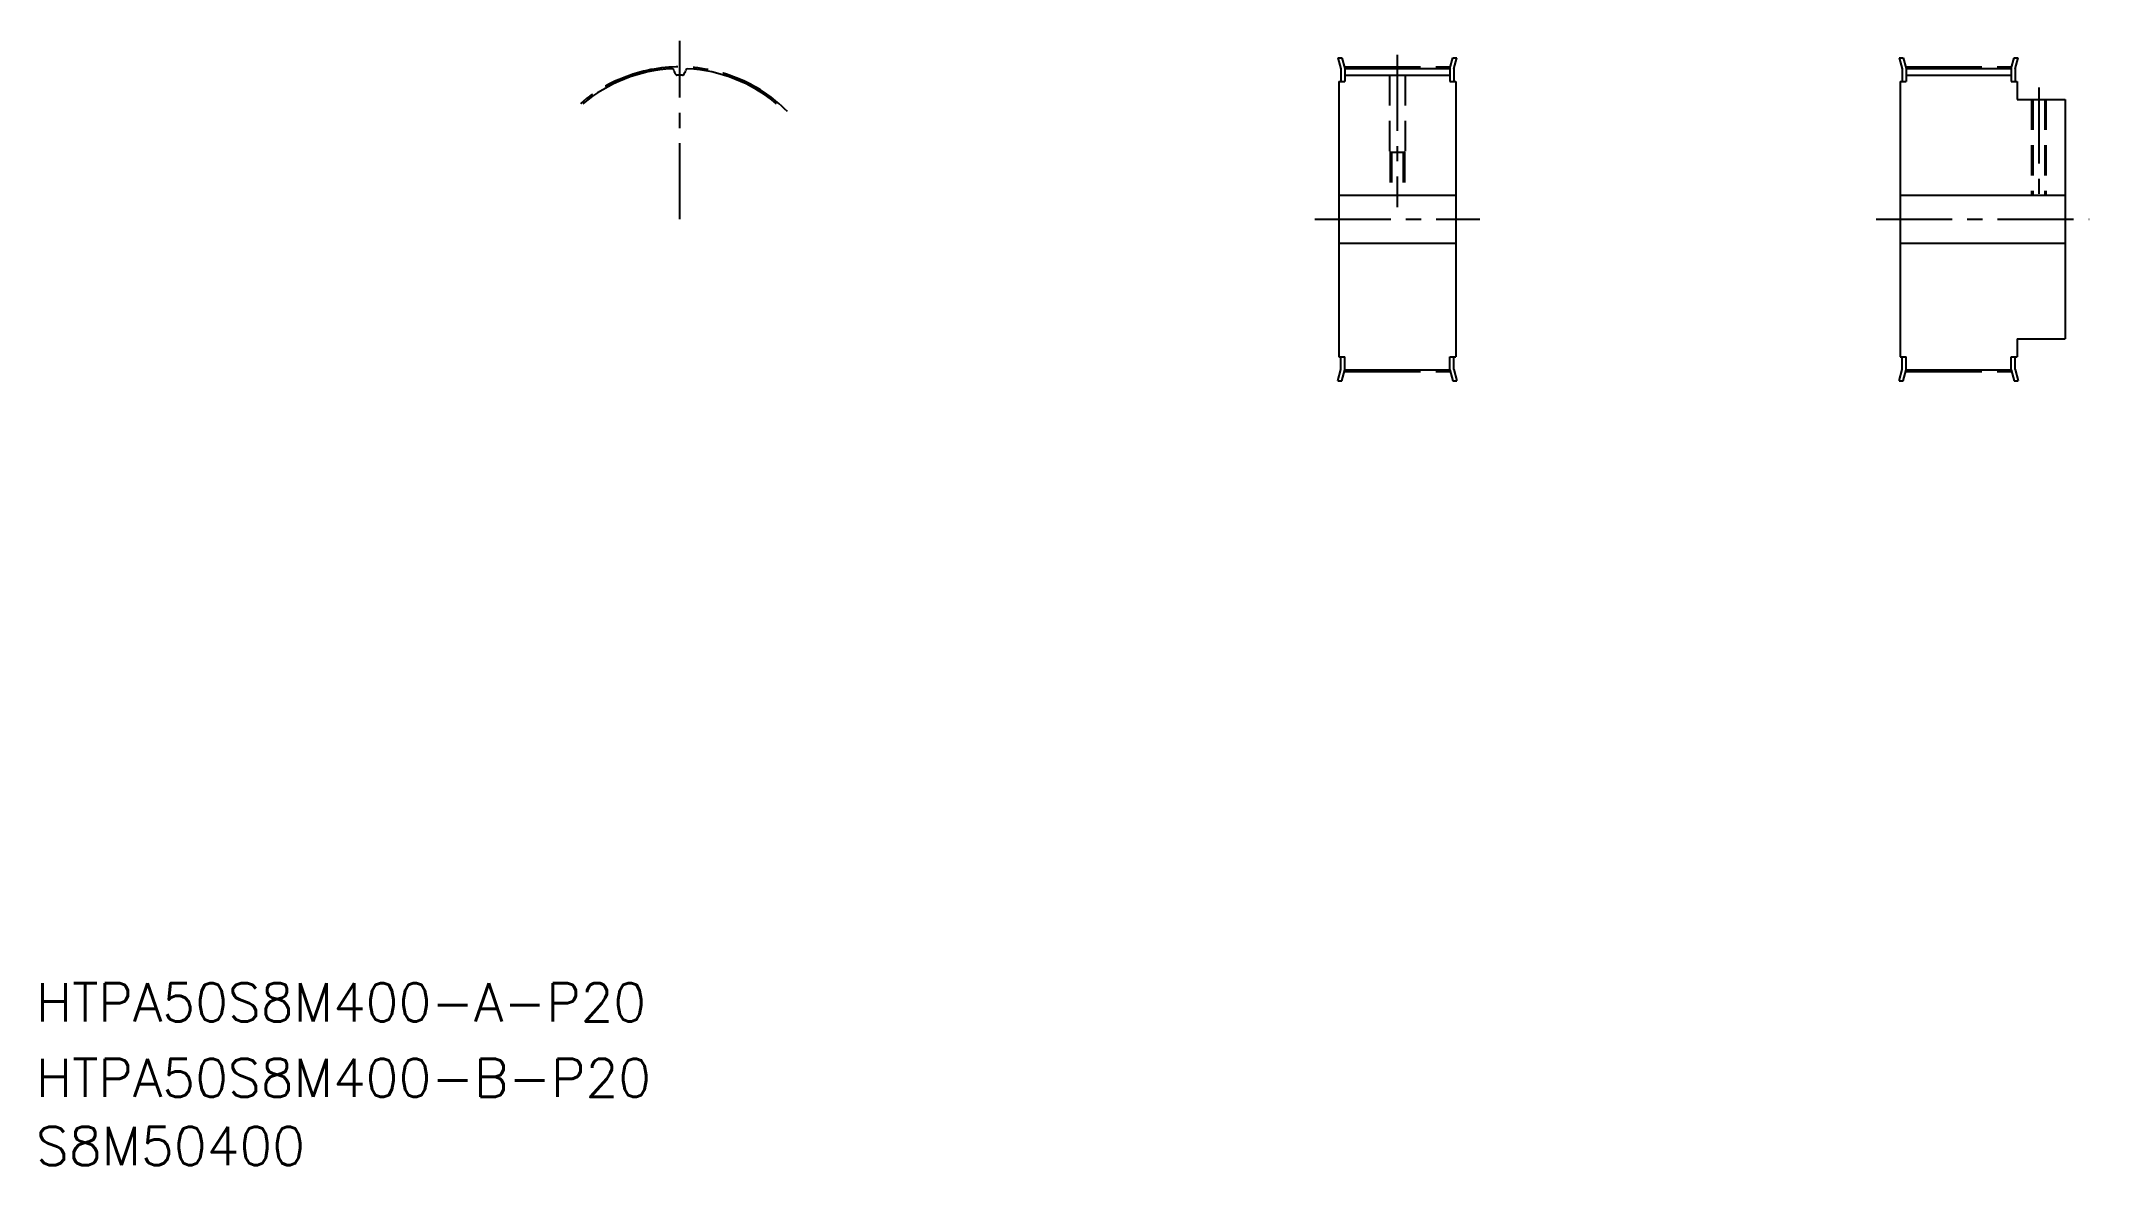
# Model space of a CAD drawing. Extents: x 42 to 898, y 40 to 510.
import ezdxf

# ---------------------------------------------------------------- set-up
doc = ezdxf.new("R2010")
doc.units = 0
doc.linetypes.add('CENTER', pattern=[50.8, 31.75, -6.35, 6.35, -6.35])
doc.linetypes.add('DASHED', pattern=[19.05, 12.7, -6.35])
doc.layers.get('0').update_dxf_attribs({"linetype": 'CONTINUOUS'})
doc.layers.add('CENTER', color=1, linetype='CENTER')
doc.styles.get("Standard").update_dxf_attribs({"font": 'txt', "bigfont": 'BIGFONT'})

msp = doc.modelspace()

# ---------------------------------------------------------------- linework, layer by layer
at = {"color": 7, "linetype": 'CONTINUOUS'}
for p, q in [((584.21, 502.79), (585.48, 498.06)), ((584.21, 502.79), (585.87, 502.79)), ((585.48, 498.06), (585.48, 492.79)), ((585.87, 502.79), (587.08, 498.27)), ((587.08, 498.27), (631.08, 498.27)), ((587.08, 498.27), (587.08, 492.79)), ((631.08, 498.27), (632.29, 502.79)), ((631.08, 498.27), (631.08, 492.79)), ((632.29, 502.79), (633.95, 502.79)), ((632.68, 498.06), (633.95, 502.79)), ((632.68, 498.06), (632.68, 492.79)), ((818.9, 502.79), (820.16, 498.06)), ((818.9, 502.79), (820.55, 502.79)), ((820.16, 498.06), (820.16, 492.79)), ((820.55, 502.79), (821.76, 498.27)), ((821.76, 498.27), (865.76, 498.27)), ((821.76, 498.27), (821.76, 492.79)), ((865.76, 498.27), (866.98, 502.79)), ((865.76, 498.27), (865.76, 492.79)), ((866.98, 502.79), (868.63, 502.79)), ((867.36, 498.06), (868.63, 502.79)), ((867.36, 498.06), (867.36, 492.79)), ((584.58, 492.79), (584.58, 377.79)), ((584.58, 492.79), (587.08, 492.79)), ((587.08, 495.44), (631.08, 495.44)), ((631.08, 492.79), (633.58, 492.79)), ((633.58, 492.79), (633.58, 377.79)), ((819.26, 492.79), (819.26, 377.79)), ((819.26, 492.79), (821.76, 492.79)), ((821.76, 495.44), (865.76, 495.44)), ((865.76, 492.79), (868.26, 492.79)), ((868.26, 492.79), (868.26, 485.29)), ((868.26, 485.29), (888.26, 485.29)), ((888.26, 485.29), (888.26, 385.29)), ((819.26, 464.04), (819.26, 464.04)), ((584.58, 445.29), (633.58, 445.29)), ((819.26, 445.29), (888.26, 445.29)), ((819.26, 435.29), (819.26, 435.29)), ((584.58, 425.29), (633.58, 425.29)), ((819.26, 425.29), (888.26, 425.29)), ((584.58, 377.79), (587.08, 377.79)), ((585.48, 372.53), (585.48, 377.79)), ((587.08, 372.32), (587.08, 377.79)), ((631.08, 372.32), (631.08, 377.79)), ((631.08, 377.79), (633.58, 377.79)), ((632.68, 372.53), (632.68, 377.79)), ((819.26, 377.79), (821.76, 377.79)), ((820.16, 372.53), (820.16, 377.79)), ((821.76, 372.32), (821.76, 377.79)), ((865.76, 372.32), (865.76, 377.79)), ((865.76, 377.79), (868.26, 377.79)), ((867.36, 372.53), (867.36, 377.79)), ((868.26, 385.29), (888.26, 385.29)), ((868.26, 385.29), (868.26, 377.79)), ((584.21, 367.79), (585.48, 372.53)), ((585.87, 367.79), (587.08, 372.32)), ((587.08, 372.32), (631.08, 372.32)), ((631.08, 372.32), (632.29, 367.79)), ((632.68, 372.53), (633.95, 367.79)), ((818.9, 367.79), (820.16, 372.53)), ((820.55, 367.79), (821.76, 372.32)), ((821.76, 372.32), (865.76, 372.32)), ((865.76, 372.32), (866.98, 367.79)), ((867.36, 372.53), (868.63, 367.79)), ((584.21, 367.79), (585.87, 367.79)), ((632.29, 367.79), (633.95, 367.79)), ((818.9, 367.79), (820.55, 367.79)), ((866.98, 367.79), (868.63, 367.79))]:
    msp.add_line(p, q, dxfattribs=at)
at = {"color": 3, "linetype": 'DASHED'}
for p, q in [((605.83, 495.44), (605.83, 463.29)), ((612.33, 495.44), (612.33, 463.29)), ((874.26, 485.29), (874.26, 445.29)), ((874.81, 485.29), (874.81, 445.29)), ((879.72, 485.29), (879.72, 445.29)), ((880.26, 485.29), (880.26, 445.29)), ((605.83, 463.29), (612.33, 463.29)), ((606.08, 463.29), (606.08, 445.29)), ((606.62, 463.29), (606.62, 445.29)), ((611.54, 463.29), (611.54, 445.29)), ((612.08, 463.29), (612.08, 445.29))]:
    msp.add_line(p, q, dxfattribs=at)
at = {"color": 7, "linetype": 'CONTINUOUS'}
for centre, radius, start, end in [((309.11, 435.29), 62.97, 93.01147, 130), ((305.84, 497.43), 0.75, 14.05061, 93.01147), ((311.71, 498.9), 5.3, 194.05061, 218.8708), ((306.51, 498.9), 5.3, 321.1292, 345.94939), ((312.38, 497.43), 0.75, 86.98853, 165.94939), ((309.11, 435.29), 62.97, 50, 86.98853), ((307.9, 495.82), 0.4, 218.8708, 271.14985), ((309.11, 435.29), 60.14, 90, 91.14985), ((309.11, 435.29), 60.14, 88.85015, 90), ((310.32, 495.82), 0.4, 268.85015, 321.1292)]:
    msp.add_arc(centre, radius, start, end, dxfattribs=at)
at = {"layer": 'CENTER', "color": 1, "linetype": 'CENTER'}
for p, q in [((309.11, 435.29), (309.11, 509.77)), ((587.08, 498.95), (631.08, 498.95)), ((609.08, 503.95), (609.08, 440.29)), ((821.76, 498.95), (865.76, 498.95)), ((877.26, 490.29), (877.26, 440.29)), ((574.58, 435.29), (643.58, 435.29)), ((809.26, 435.29), (898.26, 435.29)), ((587.08, 371.63), (631.08, 371.63)), ((821.76, 371.63), (865.76, 371.63))]:
    msp.add_line(p, q, dxfattribs=at)
msp.add_arc((309.11, 435.29), 63.66, 45, 135, dxfattribs=at)

# ---------------------------------------------------------------- texts
at = {"color": 7, "linetype": 'CONTINUOUS'}
for s, p in [('HTPA50S8M400-A-P20', (40, 100)), ('HTPA50S8M400-B-P20', (40, 68.45)), ('S8M50400', (40, 40))]:
    msp.add_text(s, height=16, dxfattribs=at).set_placement(p)

doc.saveas('drawing.dxf')
